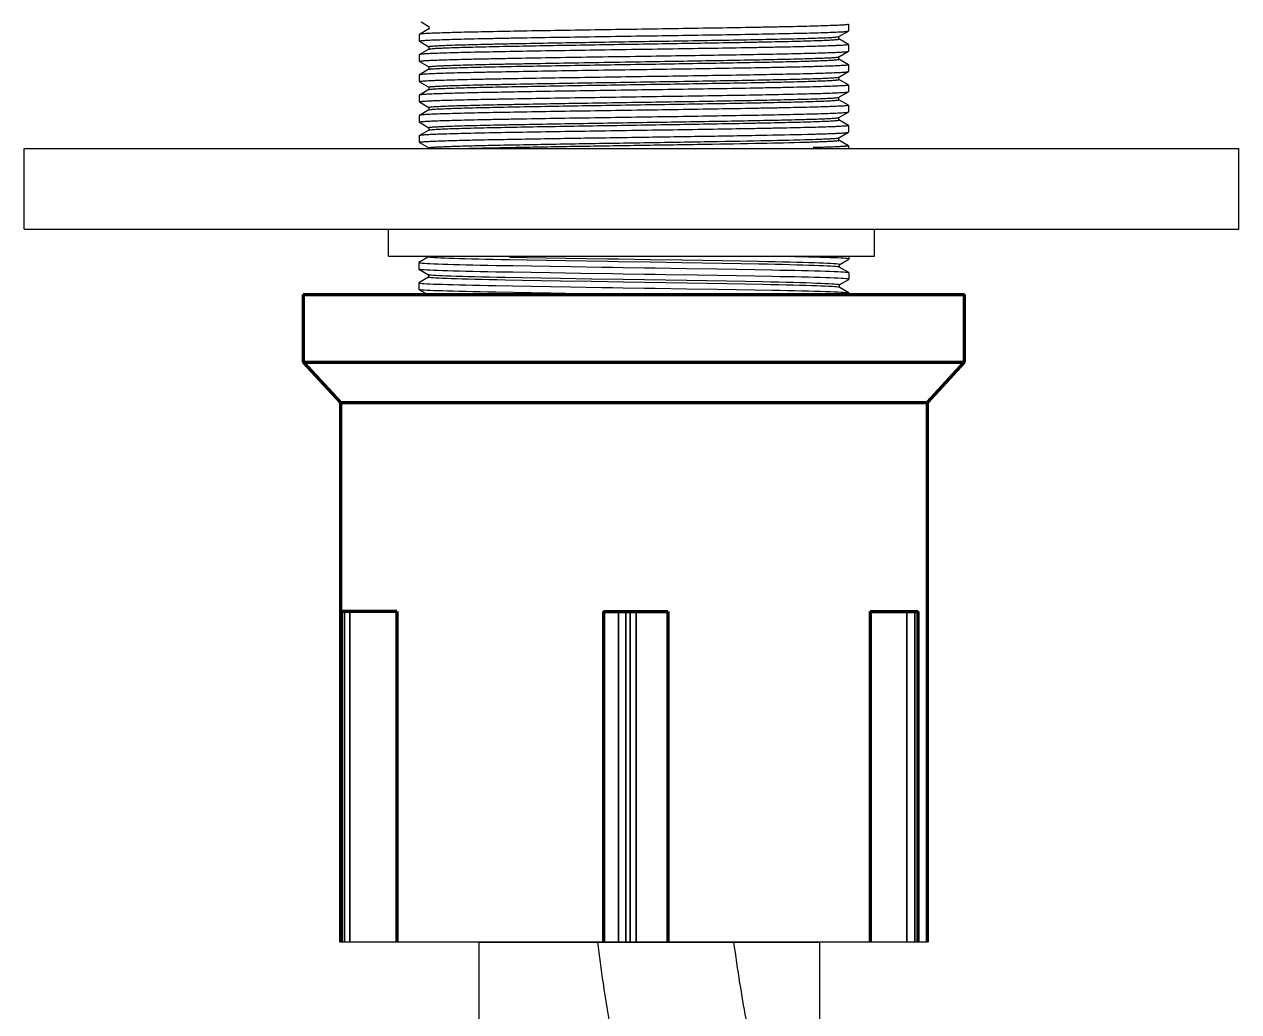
# Model space of a CAD drawing. Header units: millimetres. Extents: x 7392 to 8221, y 1108 to 2280.
# Drawn here: x 7510.7 to 7600.7, y 1387.8 to 1461 of the extents above; entities that cross this region are included whole.
import ezdxf

# ---------------------------------------------------------------- set-up
doc = ezdxf.new("R2010")
doc.units = ezdxf.units.MM
doc.layers.add('02___PRT_ALL_AXES', color=7, linetype='Continuous')

msp = doc.modelspace()

# ---------------------------------------------------------------- linework, layer by layer
at = {"color": 7, "linetype": 'Continuous'}
for p, q in [((7540.689, 1460.7), (7539.978, 1460.29)), ((7540.109, 1461.21), (7540.689, 1460.875)), ((7540.683, 1460.881), (7540.683, 1460.694)), ((7571.785, 1461.034), (7571.785, 1460.541)), ((7539.978, 1460.29), (7539.973, 1460.283)), ((7539.973, 1460.283), (7539.973, 1459.791)), ((7571.06, 1460.12), (7571.069, 1460.124)), ((7571.069, 1460.124), (7571.78, 1460.535)), ((7571.78, 1459.539), (7571.069, 1459.95)), ((7571.075, 1459.943), (7571.075, 1460.131)), ((7571.78, 1460.535), (7571.785, 1460.541)), ((7539.978, 1459.784), (7540.689, 1459.374)), ((7540.689, 1459.199), (7539.978, 1458.789)), ((7540.683, 1459.381), (7540.683, 1459.193)), ((7571.069, 1458.624), (7571.78, 1459.034)), ((7571.78, 1459.034), (7571.785, 1459.04)), ((7571.785, 1459.533), (7571.785, 1459.04)), ((7539.978, 1458.789), (7539.973, 1458.783)), ((7539.973, 1458.783), (7539.973, 1458.29)), ((7539.978, 1458.284), (7540.689, 1457.873)), ((7571.78, 1458.039), (7571.069, 1458.449)), ((7571.075, 1458.443), (7571.075, 1458.63)), ((7571.785, 1458.033), (7571.785, 1457.54)), ((7539.978, 1457.289), (7539.973, 1457.282)), ((7539.973, 1457.282), (7539.973, 1456.789)), ((7540.689, 1457.699), (7539.978, 1457.289)), ((7540.683, 1457.88), (7540.683, 1457.692)), ((7571.069, 1457.123), (7571.78, 1457.534)), ((7571.075, 1456.942), (7571.075, 1457.13)), ((7571.78, 1457.534), (7571.785, 1457.54)), ((7539.978, 1456.783), (7540.689, 1456.373)), ((7540.683, 1456.379), (7540.683, 1456.192)), ((7571.78, 1456.538), (7571.069, 1456.949)), ((7571.785, 1456.532), (7571.785, 1456.039)), ((7539.978, 1455.788), (7539.973, 1455.782)), ((7539.973, 1455.782), (7539.973, 1455.289)), ((7540.689, 1456.198), (7539.978, 1455.788)), ((7571.069, 1455.623), (7571.78, 1456.033)), ((7571.78, 1455.038), (7571.069, 1455.448)), ((7571.075, 1455.442), (7571.075, 1455.629)), ((7571.78, 1456.033), (7571.785, 1456.039)), ((7539.978, 1455.283), (7540.689, 1454.872)), ((7540.689, 1454.698), (7539.978, 1454.287)), ((7540.683, 1454.879), (7540.683, 1454.691)), ((7571.069, 1454.122), (7571.78, 1454.532)), ((7571.78, 1454.532), (7571.785, 1454.539)), ((7571.785, 1455.031), (7571.785, 1454.539)), ((7539.978, 1454.287), (7539.973, 1454.281)), ((7539.973, 1454.281), (7539.973, 1453.788)), ((7539.978, 1453.782), (7540.689, 1453.372)), ((7571.78, 1453.537), (7571.069, 1453.947)), ((7571.075, 1453.941), (7571.075, 1454.129)), ((7571.785, 1453.531), (7571.785, 1453.038)), ((7539.978, 1452.787), (7539.973, 1452.781)), ((7539.973, 1452.781), (7539.973, 1452.288)), ((7540.689, 1453.197), (7539.978, 1452.787)), ((7540.683, 1453.378), (7540.683, 1453.191)), ((7571.069, 1452.621), (7571.78, 1453.032)), ((7571.075, 1452.44), (7571.075, 1452.628)), ((7571.78, 1453.032), (7571.785, 1453.038)), ((7539.978, 1452.281), (7540.689, 1451.871)), ((7540.683, 1451.878), (7540.683, 1451.838)), ((7571.78, 1452.036), (7571.069, 1452.447)), ((7571.785, 1452.03), (7571.785, 1451.838)), ((7540.659, 1443.794), (7539.947, 1443.383)), ((7540.654, 1443.838), (7540.654, 1443.787)), ((7547.97, 1443.73), (7546.658, 1443.755)), ((7549.366, 1443.705), (7547.97, 1443.73)), ((7550.834, 1443.68), (7549.366, 1443.705)), ((7571.099, 1443.217), (7571.811, 1443.628)), ((7571.811, 1443.628), (7571.816, 1443.635)), ((7539.947, 1443.383), (7539.942, 1443.377)), ((7539.947, 1442.877), (7539.942, 1442.883)), ((7539.947, 1442.877), (7540.659, 1442.465)), ((7545.658, 1443.167), (7546.921, 1443.144)), ((7547.97, 1443.542), (7546.658, 1443.567)), ((7546.921, 1443.144), (7548.277, 1443.12)), ((7549.366, 1443.517), (7547.97, 1443.542)), ((7548.277, 1443.12), (7549.707, 1443.096)), ((7550.834, 1443.492), (7549.366, 1443.517)), ((7549.707, 1443.096), (7551.197, 1443.072)), ((7560.956, 1443.518), (7559.435, 1443.543)), ((7560.956, 1443.33), (7559.435, 1443.355)), ((7559.812, 1442.941), (7562.069, 1442.905)), ((7562.423, 1443.493), (7560.956, 1443.518)), ((7562.423, 1443.305), (7560.956, 1443.33)), ((7562.069, 1442.905), (7563.493, 1442.882)), ((7563.818, 1443.468), (7562.423, 1443.493)), ((7563.818, 1443.28), (7562.423, 1443.305)), ((7563.493, 1442.882), (7564.838, 1442.858)), ((7565.127, 1443.443), (7563.818, 1443.468)), ((7565.127, 1443.255), (7563.818, 1443.28)), ((7564.838, 1442.858), (7566.1, 1442.834)), ((7571.099, 1443.042), (7571.051, 1443.056)), ((7571.811, 1442.631), (7571.099, 1443.042)), ((7571.104, 1443.036), (7571.104, 1443.224)), ((7539.947, 1441.879), (7539.942, 1441.873)), ((7540.659, 1442.29), (7539.947, 1441.879)), ((7540.654, 1442.472), (7540.654, 1442.284)), ((7546.914, 1442.65), (7545.653, 1442.674)), ((7547.619, 1442.233), (7546.332, 1442.258)), ((7547.619, 1442.045), (7546.332, 1442.07)), ((7548.269, 1442.626), (7546.914, 1442.65)), ((7548.995, 1442.208), (7547.619, 1442.233)), ((7548.995, 1442.02), (7547.619, 1442.045)), ((7549.699, 1442.602), (7548.269, 1442.626)), ((7550.445, 1442.183), (7548.995, 1442.208)), ((7550.445, 1441.995), (7548.995, 1442.02)), ((7551.952, 1442.566), (7549.699, 1442.602)), ((7552.727, 1442.146), (7550.445, 1442.183)), ((7552.727, 1441.958), (7550.445, 1441.995)), ((7559.803, 1442.034), (7556.672, 1442.084)), ((7559.803, 1441.846), (7556.672, 1441.896)), ((7561.313, 1442.009), (7559.803, 1442.034)), ((7561.313, 1441.821), (7559.803, 1441.846)), ((7562.059, 1442.412), (7560.569, 1442.435)), ((7562.764, 1441.984), (7561.313, 1442.009)), ((7562.764, 1441.796), (7561.313, 1441.821)), ((7563.489, 1442.388), (7562.059, 1442.412)), ((7564.139, 1441.959), (7562.764, 1441.984)), ((7564.844, 1442.364), (7563.489, 1442.388)), ((7565.426, 1441.934), (7564.139, 1441.959)), ((7566.104, 1442.34), (7564.844, 1442.364)), ((7571.099, 1441.714), (7571.811, 1442.125)), ((7571.811, 1442.631), (7571.816, 1442.625)), ((7571.811, 1442.125), (7571.816, 1442.131)), ((7539.947, 1441.373), (7539.942, 1441.379)), ((7539.947, 1441.373), (7540.6, 1440.996)), ((7545.653, 1441.664), (7546.914, 1441.64)), ((7546.919, 1441.146), (7545.657, 1441.17)), ((7546.914, 1441.64), (7548.269, 1441.616)), ((7548.264, 1441.123), (7546.919, 1441.146)), ((7549.688, 1441.099), (7548.264, 1441.123)), ((7548.269, 1441.616), (7549.699, 1441.593)), ((7551.946, 1441.063), (7549.688, 1441.099)), ((7549.699, 1441.593), (7551.188, 1441.569)), ((7559.806, 1441.438), (7562.059, 1441.402)), ((7562.059, 1441.402), (7563.489, 1441.378)), ((7564.139, 1441.771), (7562.764, 1441.796)), ((7563.489, 1441.378), (7564.844, 1441.354)), ((7565.426, 1441.746), (7564.139, 1441.771)), ((7564.844, 1441.354), (7566.104, 1441.331)), ((7571.811, 1441.128), (7571.099, 1441.539)), ((7571.104, 1441.532), (7571.104, 1441.72)), ((7571.811, 1441.128), (7571.816, 1441.121)), ((7544.418, 1350.158), (7544.418, 1392.996)), ((7569.634, 1392.996), (7569.634, 1379.256))]:
    msp.add_line(p, q, dxfattribs=at)
for p, q in [((7510.7, 1451.838), (7600.7, 1451.838)), ((7510.7, 1445.838), (7510.7, 1451.838)), ((7600.7, 1445.838), (7600.7, 1451.838)), ((7510.7, 1445.838), (7600.7, 1445.838)), ((7537.7, 1443.838), (7537.7, 1445.838)), ((7573.7, 1443.838), (7573.7, 1445.838)), ((7537.7, 1443.838), (7573.7, 1443.838)), ((7577.629, 1392.996), (7534.129, 1392.996)), ((7544.418, 1392.996), (7569.634, 1392.996))]:
    msp.add_line(p, q)
at = {"linetype": 'Continuous', "lineweight": 70, "extrusion": (0, 1, 0)}
for p, q in [((7531.379, 1440.996), (7580.379, 1440.996)), ((7531.379, 1440.996), (7531.379, 1435.996)), ((7580.379, 1435.996), (7580.379, 1440.996)), ((7531.379, 1435.996), (7534.129, 1432.996)), ((7531.379, 1435.996), (7580.379, 1435.996)), ((7577.629, 1432.996), (7580.379, 1435.996)), ((7534.129, 1432.996), (7534.129, 1392.996)), ((7534.129, 1432.996), (7577.629, 1432.996)), ((7577.629, 1392.996), (7577.629, 1432.996)), ((7534.19, 1417.496), (7534.27, 1417.496)), ((7534.19, 1417.496), (7534.19, 1392.996)), ((7534.431, 1417.496), (7534.27, 1417.496)), ((7534.834, 1417.496), (7534.431, 1417.496)), ((7538.311, 1417.496), (7534.834, 1417.496)), ((7538.311, 1417.496), (7538.311, 1392.996)), ((7553.632, 1417.496), (7553.632, 1392.996)), ((7553.632, 1417.496), (7554.729, 1417.496)), ((7554.729, 1417.496), (7555.279, 1417.496)), ((7555.279, 1417.496), (7555.6, 1417.496)), ((7555.6, 1417.496), (7556.051, 1417.496)), ((7556.051, 1417.496), (7558.382, 1417.496)), ((7558.382, 1417.496), (7558.382, 1392.996)), ((7573.382, 1417.496), (7576.117, 1417.496)), ((7573.382, 1417.496), (7573.382, 1392.996)), ((7576.117, 1417.496), (7576.705, 1417.496)), ((7576.705, 1417.496), (7576.865, 1417.496)), ((7576.865, 1417.496), (7576.946, 1417.496)), ((7576.946, 1392.996), (7576.946, 1417.496))]:
    msp.add_line(p, q, dxfattribs=at)
at = {"linetype": 'Continuous', "lineweight": 35, "extrusion": (0, 1, 0)}
for p, q in [((7534.27, 1417.496), (7534.27, 1392.996)), ((7534.431, 1417.496), (7534.431, 1392.996)), ((7534.834, 1417.496), (7534.834, 1392.996)), ((7554.729, 1417.496), (7554.729, 1392.996)), ((7555.279, 1417.496), (7555.279, 1392.996)), ((7555.6, 1417.496), (7555.6, 1392.996)), ((7556.051, 1417.496), (7556.051, 1392.996)), ((7576.117, 1417.496), (7576.117, 1392.996)), ((7576.705, 1417.496), (7576.705, 1392.996)), ((7576.865, 1417.496), (7576.865, 1392.996))]:
    msp.add_line(p, q, dxfattribs=at)
at = {"color": 7, "linetype": 'Continuous'}
for points in [[(7546.658, 1443.567), (7546.04, 1443.58), (7545.448, 1443.592), (7544.884, 1443.605), (7544.35, 1443.617), (7543.847, 1443.63), (7543.378, 1443.642), (7542.942, 1443.655), (7542.541, 1443.667), (7542.177, 1443.68), (7541.849, 1443.692), (7541.56, 1443.704), (7541.31, 1443.717), (7541.099, 1443.729), (7540.929, 1443.742), (7540.799, 1443.754), (7540.71, 1443.767), (7540.663, 1443.779), (7540.654, 1443.787)], [(7554.707, 1443.618), (7553.917, 1443.63), (7550.834, 1443.68)], [(7559.435, 1443.543), (7557.086, 1443.581), (7554.707, 1443.618)], [(7571.816, 1443.635), (7571.81, 1443.641), (7571.77, 1443.653), (7571.69, 1443.665), (7571.571, 1443.677), (7571.413, 1443.688), (7571.218, 1443.7), (7570.985, 1443.712), (7570.715, 1443.724), (7570.408, 1443.736), (7570.065, 1443.748), (7569.685, 1443.76), (7569.269, 1443.772), (7568.817, 1443.784), (7568.332, 1443.796), (7567.816, 1443.808), (7567.27, 1443.82), (7566.697, 1443.832), (7566.379, 1443.838)], [(7539.942, 1443.377), (7539.948, 1443.37), (7539.989, 1443.358), (7540.071, 1443.346), (7540.193, 1443.334), (7540.353, 1443.322), (7540.551, 1443.31), (7540.787, 1443.298), (7541.059, 1443.286), (7541.369, 1443.275), (7541.714, 1443.263), (7542.094, 1443.251), (7542.508, 1443.239), (7542.955, 1443.227), (7543.435, 1443.215), (7543.948, 1443.203), (7544.491, 1443.191), (7545.062, 1443.179), (7545.658, 1443.167)], [(7545.653, 1442.674), (7545.059, 1442.685), (7544.488, 1442.697), (7543.945, 1442.709), (7543.43, 1442.721), (7542.944, 1442.733), (7542.491, 1442.746), (7542.072, 1442.758), (7541.689, 1442.77), (7541.343, 1442.782), (7541.034, 1442.794), (7540.764, 1442.806), (7540.532, 1442.817), (7540.338, 1442.829), (7540.182, 1442.841), (7540.064, 1442.853), (7539.986, 1442.865), (7539.947, 1442.877)], [(7554.707, 1443.43), (7553.917, 1443.443), (7550.834, 1443.492)], [(7551.197, 1443.072), (7553.512, 1443.036), (7554.298, 1443.024), (7555.087, 1443.013)], [(7559.435, 1443.355), (7557.086, 1443.393), (7554.707, 1443.43)], [(7555.087, 1443.013), (7556.67, 1442.989), (7557.461, 1442.977), (7559.812, 1442.941)], [(7571.104, 1443.224), (7571.097, 1443.231), (7571.051, 1443.244), (7570.964, 1443.256), (7570.836, 1443.269), (7570.667, 1443.281), (7570.458, 1443.294), (7570.21, 1443.306), (7569.922, 1443.319), (7569.597, 1443.331), (7569.234, 1443.344), (7568.835, 1443.356), (7568.4, 1443.368), (7567.932, 1443.381), (7567.431, 1443.393), (7566.898, 1443.406), (7566.336, 1443.418), (7565.745, 1443.431), (7565.127, 1443.443)], [(7571.051, 1443.056), (7570.964, 1443.068), (7570.836, 1443.081), (7570.667, 1443.093), (7570.458, 1443.106), (7570.21, 1443.118), (7569.922, 1443.131), (7569.597, 1443.143), (7569.234, 1443.156), (7568.835, 1443.168), (7568.4, 1443.181), (7567.932, 1443.193), (7567.431, 1443.205), (7566.898, 1443.218), (7566.336, 1443.23), (7565.745, 1443.243), (7565.127, 1443.255)], [(7566.1, 1442.834), (7566.697, 1442.822), (7567.27, 1442.81), (7567.816, 1442.798), (7568.332, 1442.786), (7568.817, 1442.774), (7569.269, 1442.762), (7569.685, 1442.75), (7570.065, 1442.738), (7570.408, 1442.726), (7570.715, 1442.714), (7570.985, 1442.702), (7571.218, 1442.691), (7571.413, 1442.679), (7571.571, 1442.667), (7571.69, 1442.655), (7571.77, 1442.643), (7571.811, 1442.631)], [(7539.942, 1441.873), (7539.947, 1441.867), (7539.986, 1441.855), (7540.064, 1441.843), (7540.182, 1441.832), (7540.338, 1441.82), (7540.532, 1441.808), (7540.764, 1441.796), (7541.034, 1441.784), (7541.343, 1441.772), (7541.689, 1441.76), (7542.072, 1441.748), (7542.491, 1441.736), (7542.944, 1441.724), (7543.43, 1441.712), (7543.945, 1441.7), (7544.488, 1441.688), (7545.059, 1441.676), (7545.653, 1441.664)], [(7546.332, 1442.07), (7545.727, 1442.083), (7545.15, 1442.095), (7544.601, 1442.108), (7544.084, 1442.12), (7543.598, 1442.133), (7543.146, 1442.145), (7542.728, 1442.158), (7542.346, 1442.17), (7542.001, 1442.183), (7541.694, 1442.195), (7541.425, 1442.207), (7541.195, 1442.22), (7541.005, 1442.232), (7540.856, 1442.245), (7540.748, 1442.257), (7540.68, 1442.27), (7540.654, 1442.282), (7540.654, 1442.284)], [(7546.332, 1442.258), (7545.727, 1442.271), (7545.15, 1442.283), (7544.601, 1442.296), (7544.084, 1442.308), (7543.598, 1442.321), (7543.146, 1442.333), (7542.728, 1442.346), (7542.346, 1442.358), (7542.001, 1442.37), (7541.694, 1442.383), (7541.425, 1442.395), (7541.195, 1442.408), (7541.005, 1442.42), (7540.856, 1442.433), (7540.748, 1442.445), (7540.68, 1442.458), (7540.659, 1442.465)], [(7556.672, 1442.495), (7555.086, 1442.519), (7554.295, 1442.531), (7551.952, 1442.566)], [(7556.672, 1442.084), (7555.086, 1442.109), (7552.727, 1442.146)], [(7556.672, 1441.896), (7555.086, 1441.921), (7552.727, 1441.958)], [(7560.569, 1442.435), (7558.25, 1442.471), (7557.463, 1442.483), (7556.672, 1442.495)], [(7571.104, 1441.72), (7571.104, 1441.722), (7571.078, 1441.734), (7571.011, 1441.747), (7570.902, 1441.759), (7570.753, 1441.772), (7570.563, 1441.784), (7570.333, 1441.797), (7570.064, 1441.809), (7569.757, 1441.822), (7569.412, 1441.834), (7569.03, 1441.847), (7568.612, 1441.859), (7568.16, 1441.871), (7567.674, 1441.884), (7567.157, 1441.896), (7566.608, 1441.909), (7566.031, 1441.921), (7565.426, 1441.934)], [(7571.816, 1442.131), (7571.811, 1442.137), (7571.772, 1442.149), (7571.694, 1442.161), (7571.577, 1442.173), (7571.421, 1442.184), (7571.227, 1442.196), (7570.995, 1442.208), (7570.725, 1442.22), (7570.416, 1442.232), (7570.069, 1442.244), (7569.686, 1442.256), (7569.268, 1442.268), (7568.814, 1442.28), (7568.329, 1442.292), (7567.814, 1442.304), (7567.27, 1442.316), (7566.699, 1442.328), (7566.104, 1442.34)], [(7545.657, 1441.17), (7545.06, 1441.182), (7544.487, 1441.194), (7543.941, 1441.206), (7543.425, 1441.218), (7542.94, 1441.23), (7542.488, 1441.242), (7542.071, 1441.254), (7541.692, 1441.266), (7541.348, 1441.278), (7541.041, 1441.29), (7540.772, 1441.302), (7540.539, 1441.314), (7540.344, 1441.325), (7540.187, 1441.337), (7540.068, 1441.349), (7539.988, 1441.361), (7539.947, 1441.373)], [(7551.188, 1441.569), (7553.508, 1441.533), (7554.295, 1441.521), (7555.086, 1441.509)], [(7556.671, 1440.992), (7555.088, 1441.015), (7554.297, 1441.027), (7551.946, 1441.063)], [(7555.086, 1441.509), (7556.672, 1441.485), (7557.463, 1441.473), (7559.806, 1441.438)], [(7571.099, 1441.539), (7571.078, 1441.546), (7571.011, 1441.559), (7570.902, 1441.571), (7570.753, 1441.584), (7570.563, 1441.596), (7570.333, 1441.609), (7570.064, 1441.621), (7569.757, 1441.634), (7569.412, 1441.646), (7569.03, 1441.659), (7568.612, 1441.671), (7568.16, 1441.684), (7567.674, 1441.696), (7567.157, 1441.709), (7566.608, 1441.721), (7566.031, 1441.733), (7565.426, 1441.746)], [(7566.104, 1441.331), (7566.699, 1441.319), (7567.27, 1441.307), (7567.814, 1441.295), (7568.329, 1441.283), (7568.814, 1441.271), (7569.268, 1441.259), (7569.686, 1441.246), (7570.069, 1441.234), (7570.416, 1441.222), (7570.725, 1441.21), (7570.995, 1441.199), (7571.227, 1441.187), (7571.421, 1441.175), (7571.577, 1441.163), (7571.694, 1441.151), (7571.772, 1441.139), (7571.811, 1441.128)]]:
    msp.add_lwpolyline(points, dxfattribs=at)
msp.add_arc((7540.768, 1455.987), 0.226, 103.89367, 105.6841, dxfattribs=at)
for points, knots in [([(7571.785, 1461.034), (7571.785, 1461.026), (7571.749, 1461.018), (7571.701, 1461.008), (7571.602, 1460.997), (7571.473, 1460.986), (7571.304, 1460.975), (7571.1, 1460.963), (7570.859, 1460.952), (7570.467, 1460.935), (7569.893, 1460.915), (7569.106, 1460.893), (7568.193, 1460.87), (7567.164, 1460.847), (7566.027, 1460.824), (7564.331, 1460.792), (7562.031, 1460.753), (7559.118, 1460.707), (7556.083, 1460.662), (7553.041, 1460.616), (7550.105, 1460.57), (7547.388, 1460.525), (7545.308, 1460.486), (7543.829, 1460.454), (7542.884, 1460.431), (7542.063, 1460.408), (7541.372, 1460.385), (7540.819, 1460.363), (7540.446, 1460.343), (7540.22, 1460.326), (7540.106, 1460.315), (7540.03, 1460.304), (7539.99, 1460.296), (7539.978, 1460.29)], [0, 0, 0, 0, 0.000696, 0.002508, 0.005484, 0.009625, 0.014925, 0.021372, 0.028951, 0.037646, 0.058294, 0.083125, 0.111904, 0.144358, 0.180182, 0.219035, 0.304333, 0.397027, 0.49362, 0.590459, 0.683881, 0.770359, 0.846628, 0.880014, 0.909803, 0.935713, 0.9575, 0.97496, 0.987927, 0.99269, 0.996289, 0.998722, 1, 1, 1, 1]), ([(7540.689, 1460.7), (7540.691, 1460.701), (7540.706, 1460.708), (7540.722, 1460.711), (7540.735, 1460.713)], [0, 0, 0, 0, 0.164248, 1, 1, 1, 1]), ([(7539.973, 1459.791), (7539.973, 1459.798), (7540.009, 1459.806), (7540.057, 1459.817), (7540.156, 1459.827), (7540.285, 1459.839), (7540.454, 1459.85), (7540.658, 1459.861), (7540.899, 1459.873), (7541.291, 1459.889), (7541.865, 1459.909), (7542.652, 1459.932), (7543.565, 1459.955), (7544.594, 1459.978), (7545.731, 1460.001), (7547.427, 1460.033), (7549.727, 1460.072), (7552.64, 1460.117), (7555.675, 1460.163), (7558.717, 1460.208), (7561.653, 1460.254), (7564.37, 1460.299), (7566.45, 1460.338), (7567.929, 1460.371), (7568.874, 1460.394), (7569.695, 1460.416), (7570.386, 1460.439), (7570.94, 1460.462), (7571.313, 1460.481), (7571.538, 1460.498), (7571.652, 1460.509), (7571.728, 1460.521), (7571.768, 1460.528), (7571.78, 1460.535)], [0, 0, 0, 0, 0.000696, 0.002508, 0.005484, 0.009625, 0.014925, 0.021372, 0.028951, 0.037646, 0.058294, 0.083125, 0.111904, 0.144358, 0.180182, 0.219035, 0.304332, 0.397026, 0.493618, 0.590457, 0.683879, 0.770358, 0.846627, 0.880013, 0.909803, 0.935713, 0.9575, 0.97496, 0.987927, 0.99269, 0.996289, 0.998722, 1, 1, 1, 1]), ([(7540.683, 1459.381), (7540.683, 1459.388), (7540.717, 1459.396), (7540.762, 1459.406), (7540.856, 1459.417), (7540.978, 1459.428), (7541.137, 1459.439), (7541.33, 1459.451), (7541.558, 1459.462), (7541.927, 1459.478), (7542.469, 1459.498), (7543.213, 1459.521), (7544.075, 1459.544), (7545.048, 1459.567), (7546.122, 1459.589), (7547.727, 1459.621), (7549.904, 1459.66), (7552.663, 1459.705), (7555.542, 1459.75), (7558.434, 1459.796), (7561.231, 1459.841), (7563.828, 1459.886), (7565.822, 1459.925), (7567.245, 1459.957), (7568.159, 1459.98), (7568.959, 1460.003), (7569.636, 1460.025), (7570.185, 1460.048), (7570.599, 1460.07), (7570.86, 1460.089), (7570.997, 1460.106), (7571.043, 1460.114), (7571.06, 1460.12)], [0, 0, 0, 0, 0.000698, 0.002492, 0.005436, 0.009531, 0.014769, 0.021143, 0.028636, 0.03723, 0.057647, 0.082202, 0.110668, 0.142777, 0.178231, 0.216698, 0.301206, 0.393147, 0.489089, 0.585449, 0.678631, 0.765155, 0.841792, 0.875492, 0.905682, 0.932082, 0.954442, 0.972558, 0.986261, 0.995427, 0.998287, 1, 1, 1, 1]), ([(7540.746, 1459.215), (7540.813, 1459.226), (7540.992, 1459.242), (7541.327, 1459.264), (7541.794, 1459.286), (7542.668, 1459.318), (7544.049, 1459.357), (7546.014, 1459.401), (7548.338, 1459.445), (7550.934, 1459.489), (7553.71, 1459.534), (7556.564, 1459.579), (7559.393, 1459.624), (7562.095, 1459.668), (7564.222, 1459.706), (7565.787, 1459.737), (7566.833, 1459.76), (7567.78, 1459.783), (7568.618, 1459.805), (7569.341, 1459.827), (7569.941, 1459.85), (7570.363, 1459.869), (7570.634, 1459.885), (7570.789, 1459.896), (7570.907, 1459.907), (7570.998, 1459.918), (7571.043, 1459.928), (7571.075, 1459.936), (7571.075, 1459.943)], [0, 0, 0, 0, 0.006651, 0.017751, 0.033213, 0.052897, 0.10419, 0.169777, 0.247285, 0.333908, 0.426507, 0.521727, 0.61612, 0.706267, 0.7889, 0.82645, 0.861027, 0.892319, 0.920038, 0.943937, 0.963798, 0.979442, 0.985638, 0.990732, 0.994711, 0.997573, 0.999319, 1, 1, 1, 1]), ([(7571.785, 1459.533), (7571.785, 1459.526), (7571.749, 1459.518), (7571.701, 1459.507), (7571.602, 1459.497), (7571.473, 1459.485), (7571.304, 1459.474), (7571.1, 1459.462), (7570.859, 1459.451), (7570.468, 1459.435), (7569.893, 1459.415), (7569.106, 1459.392), (7568.193, 1459.369), (7567.164, 1459.346), (7566.028, 1459.323), (7564.331, 1459.291), (7562.031, 1459.252), (7559.118, 1459.207), (7556.084, 1459.161), (7553.041, 1459.115), (7550.106, 1459.07), (7547.389, 1459.024), (7545.308, 1458.985), (7543.829, 1458.953), (7542.885, 1458.93), (7542.063, 1458.907), (7541.372, 1458.885), (7540.819, 1458.862), (7540.446, 1458.843), (7540.22, 1458.825), (7540.106, 1458.815), (7540.03, 1458.803), (7539.99, 1458.796), (7539.978, 1458.789)], [0, 0, 0, 0, 0.000696, 0.002508, 0.005484, 0.009625, 0.014925, 0.021371, 0.02895, 0.037645, 0.058293, 0.083125, 0.111903, 0.144357, 0.18018, 0.219032, 0.304327, 0.39702, 0.493612, 0.590448, 0.68387, 0.770351, 0.846622, 0.880008, 0.909798, 0.93571, 0.957498, 0.974959, 0.987927, 0.992689, 0.996289, 0.998721, 1, 1, 1, 1]), ([(7540.689, 1459.199), (7540.692, 1459.201), (7540.71, 1459.209), (7540.73, 1459.212), (7540.746, 1459.215)], [0, 0, 0, 0, 0.157011, 1, 1, 1, 1]), ([(7556.804, 1458.679), (7557.777, 1458.694), (7559.678, 1458.722), (7562.431, 1458.766), (7564.959, 1458.809), (7566.885, 1458.847), (7568.247, 1458.878), (7569.115, 1458.899), (7569.869, 1458.921), (7570.502, 1458.943), (7571.009, 1458.965), (7571.35, 1458.983), (7571.557, 1458.999), (7571.662, 1459.01), (7571.732, 1459.021), (7571.769, 1459.028), (7571.78, 1459.034)], [0, 0, 0, 0, 0.194768, 0.380693, 0.551402, 0.701002, 0.766244, 0.824349, 0.874814, 0.917205, 0.951161, 0.97639, 0.985667, 0.992692, 0.997461, 1, 1, 1, 1]), ([(7539.973, 1458.29), (7539.973, 1458.298), (7540.012, 1458.306), (7540.064, 1458.317), (7540.173, 1458.328), (7540.314, 1458.34), (7540.499, 1458.352), (7540.722, 1458.364), (7540.985, 1458.376), (7541.412, 1458.393), (7542.038, 1458.414), (7542.894, 1458.438), (7543.886, 1458.462), (7545.001, 1458.486), (7546.229, 1458.51), (7548.054, 1458.543), (7550.514, 1458.584), (7553.605, 1458.631), (7555.727, 1458.663), (7556.804, 1458.679)], [0, 0, 0, 0, 0.001421, 0.005159, 0.011302, 0.019854, 0.030794, 0.044098, 0.059734, 0.07766, 0.120197, 0.17127, 0.230354, 0.296837, 0.37003, 0.449177, 0.622003, 0.808168, 1, 1, 1, 1]), ([(7540.683, 1457.88), (7540.683, 1457.888), (7540.721, 1457.896), (7540.771, 1457.907), (7540.875, 1457.918), (7541.009, 1457.93), (7541.186, 1457.942), (7541.399, 1457.954), (7541.65, 1457.966), (7542.058, 1457.983), (7542.656, 1458.004), (7543.474, 1458.028), (7544.421, 1458.052), (7545.487, 1458.076), (7546.66, 1458.1), (7548.404, 1458.133), (7550.753, 1458.173), (7553.707, 1458.221), (7555.734, 1458.253), (7556.763, 1458.269)], [0, 0, 0, 0, 0.001437, 0.005182, 0.01133, 0.019882, 0.030825, 0.044131, 0.059766, 0.077694, 0.120229, 0.171303, 0.230385, 0.296865, 0.370057, 0.449201, 0.622021, 0.808175, 1, 1, 1, 1]), ([(7540.689, 1457.699), (7540.701, 1457.706), (7540.741, 1457.713), (7540.818, 1457.725), (7540.934, 1457.736), (7541.162, 1457.754), (7541.539, 1457.774), (7542.098, 1457.797), (7542.795, 1457.82), (7543.622, 1457.844), (7544.573, 1457.868), (7546.057, 1457.901), (7548.138, 1457.941), (7550.847, 1457.987), (7553.756, 1458.034), (7555.751, 1458.066), (7556.763, 1458.081)], [0, 0, 0, 0, 0.002579, 0.007467, 0.014681, 0.024217, 0.050163, 0.085057, 0.128553, 0.180222, 0.239544, 0.305927, 0.45716, 0.627881, 0.811261, 1, 1, 1, 1]), ([(7556.763, 1458.269), (7557.691, 1458.284), (7559.506, 1458.312), (7562.135, 1458.356), (7564.549, 1458.399), (7566.387, 1458.437), (7567.689, 1458.467), (7568.518, 1458.489), (7569.238, 1458.511), (7569.844, 1458.533), (7570.329, 1458.554), (7570.656, 1458.573), (7570.854, 1458.589), (7570.955, 1458.599), (7571.023, 1458.61), (7571.059, 1458.618), (7571.069, 1458.624)], [0, 0, 0, 0, 0.194617, 0.380409, 0.551017, 0.700566, 0.765805, 0.823921, 0.874412, 0.916848, 0.950863, 0.976173, 0.985494, 0.992573, 0.9974, 1, 1, 1, 1]), ([(7556.763, 1458.081), (7557.708, 1458.096), (7559.554, 1458.126), (7562.225, 1458.17), (7564.325, 1458.208), (7565.869, 1458.239), (7566.899, 1458.261), (7567.832, 1458.283), (7568.657, 1458.306), (7569.368, 1458.328), (7569.959, 1458.35), (7570.374, 1458.369), (7570.641, 1458.385), (7570.794, 1458.396), (7570.91, 1458.407), (7570.999, 1458.418), (7571.043, 1458.427), (7571.075, 1458.436), (7571.075, 1458.443)], [0, 0, 0, 0, 0.198008, 0.386747, 0.559517, 0.637956, 0.710149, 0.775451, 0.833283, 0.883123, 0.924534, 0.957147, 0.970062, 0.980677, 0.988973, 0.994939, 0.998577, 1, 1, 1, 1]), ([(7571.785, 1458.033), (7571.785, 1458.026), (7571.752, 1458.017), (7571.706, 1458.007), (7571.613, 1457.997), (7571.491, 1457.986), (7571.331, 1457.975), (7571.139, 1457.964), (7570.911, 1457.953), (7570.542, 1457.937), (7569.999, 1457.918), (7569.254, 1457.895), (7568.39, 1457.873), (7567.414, 1457.851), (7566.335, 1457.828), (7564.72, 1457.798), (7562.521, 1457.76), (7559.726, 1457.715), (7557.793, 1457.686), (7556.804, 1457.671)], [0, 0, 0, 0, 0.001405, 0.005037, 0.010996, 0.01929, 0.029905, 0.042818, 0.058005, 0.075432, 0.116842, 0.166686, 0.224518, 0.289821, 0.362017, 0.44046, 0.613239, 0.801985, 1, 1, 1, 1]), ([(7539.973, 1456.789), (7539.973, 1456.797), (7540.009, 1456.805), (7540.057, 1456.815), (7540.156, 1456.826), (7540.285, 1456.837), (7540.454, 1456.849), (7540.659, 1456.86), (7540.899, 1456.872), (7541.291, 1456.888), (7541.865, 1456.908), (7542.652, 1456.931), (7543.565, 1456.954), (7544.595, 1456.977), (7545.731, 1457), (7547.428, 1457.031), (7549.728, 1457.07), (7552.64, 1457.116), (7555.675, 1457.162), (7558.718, 1457.207), (7561.653, 1457.253), (7564.37, 1457.298), (7566.45, 1457.337), (7567.929, 1457.369), (7568.874, 1457.392), (7569.695, 1457.415), (7570.386, 1457.438), (7570.94, 1457.461), (7571.313, 1457.48), (7571.538, 1457.497), (7571.652, 1457.508), (7571.728, 1457.519), (7571.768, 1457.527), (7571.78, 1457.534)], [0, 0, 0, 0, 0.000696, 0.002508, 0.005484, 0.009626, 0.014926, 0.021372, 0.028952, 0.037647, 0.058296, 0.083128, 0.111907, 0.144361, 0.180186, 0.219039, 0.304338, 0.397032, 0.493624, 0.590462, 0.683883, 0.770361, 0.846629, 0.880014, 0.909803, 0.935713, 0.957501, 0.97496, 0.987927, 0.99269, 0.996289, 0.998722, 1, 1, 1, 1]), ([(7556.804, 1457.671), (7555.744, 1457.655), (7553.655, 1457.624), (7550.607, 1457.577), (7547.771, 1457.531), (7545.591, 1457.49), (7544.037, 1457.457), (7543.043, 1457.434), (7542.176, 1457.41), (7541.448, 1457.387), (7540.93, 1457.366), (7540.59, 1457.349), (7540.392, 1457.338), (7540.233, 1457.326), (7540.112, 1457.315), (7540.032, 1457.303), (7539.991, 1457.296), (7539.978, 1457.289)], [0, 0, 0, 0, 0.188878, 0.372385, 0.543202, 0.694485, 0.760875, 0.820188, 0.87183, 0.915287, 0.950122, 0.964196, 0.975991, 0.985484, 0.99265, 0.997481, 1, 1, 1, 1]), ([(7540.683, 1456.379), (7540.683, 1456.386), (7540.716, 1456.395), (7540.761, 1456.405), (7540.852, 1456.415), (7540.971, 1456.426), (7541.127, 1456.438), (7541.401, 1456.454), (7541.825, 1456.473), (7542.43, 1456.496), (7543.157, 1456.518), (7544.001, 1456.541), (7544.954, 1456.563), (7546.006, 1456.586), (7547.58, 1456.617), (7549.719, 1456.655), (7552.435, 1456.7), (7555.276, 1456.745), (7558.139, 1456.79), (7560.92, 1456.835), (7563.517, 1456.879), (7565.835, 1456.924), (7567.553, 1456.963), (7568.725, 1456.995), (7569.434, 1457.017), (7570.018, 1457.039), (7570.473, 1457.061), (7570.795, 1457.083), (7570.965, 1457.098), (7571.026, 1457.11)], [0, 0, 0, 0, 0.000686, 0.002443, 0.005323, 0.009329, 0.014457, 0.020693, 0.03644, 0.056428, 0.080479, 0.108371, 0.13985, 0.17463, 0.212392, 0.295459, 0.38602, 0.480772, 0.576258, 0.668993, 0.755595, 0.832903, 0.8981, 0.925394, 0.948808, 0.968129, 0.983183, 0.993835, 1, 1, 1, 1]), ([(7571.026, 1457.11), (7571.031, 1457.111), (7571.046, 1457.115), (7571.061, 1457.118), (7571.069, 1457.123)], [0, 0, 0, 0, 0.335609, 1, 1, 1, 1]), ([(7571.785, 1456.532), (7571.785, 1456.525), (7571.749, 1456.517), (7571.701, 1456.506), (7571.602, 1456.495), (7571.473, 1456.484), (7571.304, 1456.473), (7571.1, 1456.461), (7570.859, 1456.45), (7570.467, 1456.434), (7569.893, 1456.414), (7569.106, 1456.391), (7568.193, 1456.368), (7567.164, 1456.345), (7566.027, 1456.322), (7564.331, 1456.29), (7562.031, 1456.251), (7559.118, 1456.206), (7556.083, 1456.16), (7553.041, 1456.114), (7550.105, 1456.069), (7547.388, 1456.023), (7545.308, 1455.984), (7543.829, 1455.952), (7542.884, 1455.929), (7542.063, 1455.906), (7541.372, 1455.883), (7540.819, 1455.861), (7540.446, 1455.841), (7540.22, 1455.824), (7540.106, 1455.814), (7540.03, 1455.802), (7539.99, 1455.795), (7539.978, 1455.788)], [0, 0, 0, 0, 0.000696, 0.002508, 0.005484, 0.009626, 0.014926, 0.021372, 0.028951, 0.037646, 0.058295, 0.083126, 0.111905, 0.144359, 0.180184, 0.219037, 0.304335, 0.39703, 0.493622, 0.590461, 0.683883, 0.77036, 0.846629, 0.880014, 0.909803, 0.935713, 0.957501, 0.97496, 0.987927, 0.99269, 0.996289, 0.998722, 1, 1, 1, 1]), ([(7540.714, 1456.207), (7540.767, 1456.22), (7540.922, 1456.234), (7541.222, 1456.258), (7541.658, 1456.278), (7542.226, 1456.301), (7542.919, 1456.324), (7544.077, 1456.356), (7545.782, 1456.395), (7548.091, 1456.439), (7550.688, 1456.484), (7553.477, 1456.529), (7556.354, 1456.574), (7559.214, 1456.619), (7561.95, 1456.664), (7564.108, 1456.703), (7565.697, 1456.734), (7566.759, 1456.757), (7567.721, 1456.78), (7568.574, 1456.803), (7569.309, 1456.825), (7569.846, 1456.845), (7570.211, 1456.861), (7570.435, 1456.872), (7570.626, 1456.884), (7570.784, 1456.895), (7570.904, 1456.906), (7570.997, 1456.917), (7571.042, 1456.927), (7571.075, 1456.935), (7571.075, 1456.942)], [0, 0, 0, 0, 0.005401, 0.015345, 0.029755, 0.048502, 0.071415, 0.098282, 0.162859, 0.23985, 0.326417, 0.419366, 0.515269, 0.610588, 0.701807, 0.785559, 0.823657, 0.858758, 0.890537, 0.918702, 0.942992, 0.963184, 0.971684, 0.979093, 0.985394, 0.990575, 0.994624, 0.997534, 0.999308, 1, 1, 1, 1]), ([(7539.973, 1455.289), (7539.973, 1455.296), (7540.009, 1455.304), (7540.057, 1455.315), (7540.156, 1455.325), (7540.285, 1455.337), (7540.454, 1455.348), (7540.658, 1455.36), (7540.899, 1455.371), (7541.291, 1455.387), (7541.865, 1455.407), (7542.652, 1455.43), (7543.565, 1455.453), (7544.594, 1455.476), (7545.731, 1455.499), (7547.427, 1455.531), (7549.727, 1455.57), (7552.64, 1455.615), (7555.675, 1455.661), (7558.717, 1455.707), (7561.652, 1455.752), (7564.37, 1455.798), (7566.45, 1455.837), (7567.929, 1455.869), (7568.874, 1455.892), (7569.695, 1455.915), (7570.386, 1455.937), (7570.94, 1455.96), (7571.313, 1455.98), (7571.538, 1455.997), (7571.652, 1456.007), (7571.728, 1456.019), (7571.768, 1456.026), (7571.78, 1456.033)], [0, 0, 0, 0, 0.000696, 0.002508, 0.005484, 0.009625, 0.014925, 0.021371, 0.02895, 0.037645, 0.058293, 0.083125, 0.111904, 0.144357, 0.18018, 0.219032, 0.304327, 0.397021, 0.493613, 0.590449, 0.683871, 0.770352, 0.846622, 0.880008, 0.909798, 0.935709, 0.957498, 0.974959, 0.987927, 0.992689, 0.996289, 0.998721, 1, 1, 1, 1]), ([(7540.683, 1454.879), (7540.683, 1454.886), (7540.716, 1454.894), (7540.761, 1454.904), (7540.853, 1454.915), (7540.973, 1454.926), (7541.13, 1454.937), (7541.405, 1454.953), (7541.831, 1454.973), (7542.439, 1454.995), (7543.171, 1455.018), (7544.019, 1455.041), (7544.976, 1455.063), (7546.034, 1455.086), (7547.616, 1455.117), (7549.764, 1455.156), (7552.49, 1455.201), (7555.341, 1455.246), (7558.211, 1455.291), (7560.996, 1455.335), (7563.593, 1455.38), (7565.907, 1455.425), (7567.618, 1455.464), (7568.783, 1455.496), (7569.484, 1455.518), (7570.06, 1455.541), (7570.505, 1455.562), (7570.816, 1455.584), (7570.979, 1455.599), (7571.036, 1455.612)], [0, 0, 0, 0, 0.000688, 0.002454, 0.005349, 0.009378, 0.014531, 0.0208, 0.036629, 0.05672, 0.080891, 0.108921, 0.140551, 0.175493, 0.213424, 0.296836, 0.387728, 0.482766, 0.578462, 0.671306, 0.75789, 0.83504, 0.899924, 0.927003, 0.950165, 0.969197, 0.983925, 0.994221, 1, 1, 1, 1]), ([(7540.715, 1454.707), (7540.768, 1454.72), (7540.925, 1454.734), (7541.226, 1454.757), (7541.663, 1454.778), (7542.232, 1454.801), (7542.926, 1454.823), (7544.085, 1454.855), (7545.791, 1454.894), (7548.101, 1454.939), (7550.698, 1454.984), (7553.486, 1455.029), (7556.362, 1455.074), (7559.221, 1455.119), (7561.956, 1455.164), (7564.112, 1455.202), (7565.7, 1455.234), (7566.762, 1455.257), (7567.724, 1455.279), (7568.576, 1455.302), (7569.311, 1455.325), (7569.846, 1455.344), (7570.211, 1455.36), (7570.436, 1455.372), (7570.626, 1455.383), (7570.784, 1455.394), (7570.904, 1455.405), (7570.997, 1455.416), (7571.042, 1455.426), (7571.075, 1455.435), (7571.075, 1455.442)], [0, 0, 0, 0, 0.005449, 0.015437, 0.029888, 0.048671, 0.071616, 0.098511, 0.163126, 0.240137, 0.326706, 0.419642, 0.515519, 0.610803, 0.70198, 0.785689, 0.823765, 0.858845, 0.890606, 0.918753, 0.943029, 0.963208, 0.971702, 0.979106, 0.985403, 0.990581, 0.994627, 0.997535, 0.999309, 1, 1, 1, 1]), ([(7571.036, 1455.612), (7571.04, 1455.613), (7571.051, 1455.616), (7571.063, 1455.619), (7571.069, 1455.623)], [0, 0, 0, 0, 0.326983, 1, 1, 1, 1]), ([(7539.973, 1453.788), (7539.973, 1453.796), (7540.009, 1453.804), (7540.057, 1453.814), (7540.156, 1453.825), (7540.285, 1453.836), (7540.454, 1453.848), (7540.659, 1453.859), (7540.899, 1453.87), (7541.291, 1453.887), (7541.865, 1453.907), (7542.653, 1453.929), (7543.565, 1453.952), (7544.595, 1453.975), (7545.731, 1453.998), (7547.428, 1454.03), (7549.728, 1454.069), (7552.64, 1454.115), (7555.675, 1454.16), (7558.718, 1454.206), (7561.653, 1454.252), (7564.37, 1454.297), (7566.45, 1454.336), (7567.929, 1454.368), (7568.874, 1454.391), (7569.695, 1454.414), (7570.386, 1454.437), (7570.94, 1454.459), (7571.313, 1454.479), (7571.538, 1454.496), (7571.652, 1454.507), (7571.728, 1454.518), (7571.768, 1454.526), (7571.78, 1454.532)], [0, 0, 0, 0, 0.000696, 0.002508, 0.005484, 0.009626, 0.014926, 0.021372, 0.028952, 0.037647, 0.058297, 0.083129, 0.111908, 0.144363, 0.180187, 0.21904, 0.304339, 0.397034, 0.493624, 0.590461, 0.683883, 0.770361, 0.846628, 0.880013, 0.909803, 0.935713, 0.9575, 0.97496, 0.987928, 0.99269, 0.996289, 0.998722, 1, 1, 1, 1]), ([(7571.785, 1455.031), (7571.785, 1455.024), (7571.749, 1455.016), (7571.701, 1455.005), (7571.602, 1454.995), (7571.473, 1454.984), (7571.304, 1454.972), (7571.1, 1454.961), (7570.859, 1454.949), (7570.468, 1454.933), (7569.893, 1454.913), (7569.106, 1454.89), (7568.193, 1454.867), (7567.164, 1454.844), (7566.028, 1454.821), (7564.331, 1454.789), (7562.031, 1454.751), (7559.118, 1454.705), (7556.084, 1454.659), (7553.041, 1454.614), (7550.106, 1454.568), (7547.388, 1454.523), (7545.308, 1454.484), (7543.829, 1454.451), (7542.884, 1454.428), (7542.063, 1454.406), (7541.372, 1454.383), (7540.819, 1454.36), (7540.446, 1454.341), (7540.22, 1454.324), (7540.106, 1454.313), (7540.03, 1454.301), (7539.99, 1454.294), (7539.978, 1454.287)], [0, 0, 0, 0, 0.000696, 0.002508, 0.005484, 0.009625, 0.014925, 0.021371, 0.02895, 0.037645, 0.058293, 0.083124, 0.111903, 0.144357, 0.18018, 0.219032, 0.304327, 0.39702, 0.493612, 0.59045, 0.683872, 0.770353, 0.846624, 0.88001, 0.9098, 0.93571, 0.957498, 0.974959, 0.987927, 0.992689, 0.996289, 0.998721, 1, 1, 1, 1]), ([(7540.689, 1454.698), (7540.69, 1454.699), (7540.699, 1454.702), (7540.707, 1454.705), (7540.715, 1454.707)], [0, 0, 0, 0, 0.183184, 1, 1, 1, 1]), ([(7571.785, 1453.531), (7571.785, 1453.523), (7571.749, 1453.515), (7571.701, 1453.505), (7571.602, 1453.494), (7571.473, 1453.483), (7571.304, 1453.472), (7571.1, 1453.46), (7570.859, 1453.449), (7570.467, 1453.432), (7569.893, 1453.413), (7569.106, 1453.39), (7568.193, 1453.367), (7567.164, 1453.344), (7566.027, 1453.321), (7564.331, 1453.289), (7562.031, 1453.25), (7559.118, 1453.204), (7556.083, 1453.159), (7553.041, 1453.113), (7550.105, 1453.068), (7547.388, 1453.022), (7545.308, 1452.983), (7543.829, 1452.951), (7542.884, 1452.928), (7542.063, 1452.905), (7541.372, 1452.882), (7540.819, 1452.86), (7540.446, 1452.84), (7540.22, 1452.823), (7540.106, 1452.812), (7540.03, 1452.801), (7539.99, 1452.794), (7539.978, 1452.787)], [0, 0, 0, 0, 0.000696, 0.002508, 0.005484, 0.009625, 0.014926, 0.021372, 0.028951, 0.037646, 0.058296, 0.083128, 0.111907, 0.144361, 0.180184, 0.219036, 0.304334, 0.397028, 0.493618, 0.590454, 0.683876, 0.770356, 0.846624, 0.88001, 0.909799, 0.93571, 0.957499, 0.974959, 0.987927, 0.99269, 0.996289, 0.998722, 1, 1, 1, 1]), ([(7540.683, 1453.378), (7540.683, 1453.385), (7540.716, 1453.394), (7540.762, 1453.404), (7540.854, 1453.414), (7540.974, 1453.426), (7541.132, 1453.437), (7541.323, 1453.448), (7541.548, 1453.459), (7541.913, 1453.476), (7542.449, 1453.495), (7543.184, 1453.518), (7544.037, 1453.54), (7544.999, 1453.563), (7546.062, 1453.586), (7547.651, 1453.617), (7549.809, 1453.656), (7552.546, 1453.701), (7555.405, 1453.746), (7558.283, 1453.791), (7561.071, 1453.836), (7563.668, 1453.881), (7565.978, 1453.926), (7567.683, 1453.965), (7568.84, 1453.997), (7569.534, 1454.019), (7570.101, 1454.042), (7570.537, 1454.063), (7570.836, 1454.086), (7570.992, 1454.1), (7571.045, 1454.113)], [0, 0, 0, 0, 0.000691, 0.002466, 0.005377, 0.009426, 0.014606, 0.020909, 0.028319, 0.03682, 0.057015, 0.081308, 0.109476, 0.141259, 0.176363, 0.214464, 0.298225, 0.389451, 0.484777, 0.580685, 0.673637, 0.760204, 0.837191, 0.901759, 0.928622, 0.951529, 0.97027, 0.984672, 0.994607, 1, 1, 1, 1]), ([(7540.724, 1453.208), (7540.781, 1453.221), (7540.945, 1453.236), (7541.257, 1453.258), (7541.704, 1453.279), (7542.281, 1453.302), (7542.983, 1453.324), (7544.15, 1453.356), (7545.862, 1453.395), (7548.176, 1453.44), (7550.773, 1453.484), (7553.558, 1453.529), (7556.427, 1453.574), (7559.276, 1453.619), (7562.001, 1453.664), (7564.147, 1453.703), (7565.728, 1453.734), (7566.785, 1453.757), (7567.742, 1453.779), (7568.589, 1453.802), (7569.32, 1453.824), (7569.928, 1453.847), (7570.354, 1453.866), (7570.629, 1453.883), (7570.786, 1453.894), (7570.905, 1453.905), (7570.997, 1453.916), (7571.042, 1453.925), (7571.075, 1453.934), (7571.075, 1453.941)], [0, 0, 0, 0, 0.005837, 0.016184, 0.030961, 0.050036, 0.073234, 0.100346, 0.165276, 0.242448, 0.329036, 0.421863, 0.517529, 0.612524, 0.703368, 0.786729, 0.824635, 0.859552, 0.891161, 0.91917, 0.943323, 0.9634, 0.979215, 0.98548, 0.99063, 0.994654, 0.997548, 0.999313, 1, 1, 1, 1]), ([(7571.045, 1454.113), (7571.047, 1454.114), (7571.056, 1454.116), (7571.064, 1454.119), (7571.069, 1454.122)], [0, 0, 0, 0, 0.316968, 1, 1, 1, 1]), ([(7539.973, 1452.288), (7539.973, 1452.293), (7539.996, 1452.301), (7540.03, 1452.309), (7540.096, 1452.318), (7540.184, 1452.327), (7540.298, 1452.336), (7540.499, 1452.35), (7540.812, 1452.366), (7541.259, 1452.385), (7541.8, 1452.404), (7542.431, 1452.423), (7543.147, 1452.442), (7543.946, 1452.461), (7545.157, 1452.487), (7546.833, 1452.519), (7549.007, 1452.557), (7551.356, 1452.594), (7553.82, 1452.632), (7556.338, 1452.67), (7558.843, 1452.707), (7561.978, 1452.756), (7565.411, 1452.814), (7568.027, 1452.868), (7569.168, 1452.899)], [0, 0, 0, 0, 0.000545, 0.001891, 0.00409, 0.007146, 0.011059, 0.015823, 0.027875, 0.043231, 0.061791, 0.083439, 0.108037, 0.135428, 0.165437, 0.232527, 0.307594, 0.388719, 0.473835, 0.560769, 0.647297, 0.731209, 0.882747, 1, 1, 1, 1]), ([(7540.689, 1453.197), (7540.691, 1453.198), (7540.702, 1453.203), (7540.714, 1453.206), (7540.724, 1453.208)], [0, 0, 0, 0, 0.173368, 1, 1, 1, 1]), ([(7568.575, 1452.489), (7568.919, 1452.499), (7569.403, 1452.514), (7570.003, 1452.537), (7570.353, 1452.553), (7570.633, 1452.57), (7570.844, 1452.584), (7570.979, 1452.602), (7571.05, 1452.61), (7571.069, 1452.621)], [0, 0, 0, 0, 0.413101, 0.580623, 0.720938, 0.833429, 0.917601, 0.973127, 1, 1, 1, 1]), ([(7569.168, 1452.899), (7569.529, 1452.909), (7570.036, 1452.924), (7570.666, 1452.947), (7571.032, 1452.963), (7571.325, 1452.98), (7571.545, 1452.994), (7571.686, 1453.013), (7571.76, 1453.02), (7571.78, 1453.032)], [0, 0, 0, 0, 0.413867, 0.581568, 0.721958, 0.8344, 0.918401, 0.973591, 1, 1, 1, 1]), ([(7540.683, 1451.878), (7540.683, 1451.883), (7540.705, 1451.891), (7540.738, 1451.898), (7540.801, 1451.908), (7540.885, 1451.917), (7540.994, 1451.926), (7541.186, 1451.94), (7541.485, 1451.956), (7541.912, 1451.975), (7542.429, 1451.994), (7543.031, 1452.013), (7543.716, 1452.031), (7544.479, 1452.05), (7545.636, 1452.077), (7547.237, 1452.109), (7549.314, 1452.147), (7551.558, 1452.184), (7553.912, 1452.222), (7556.317, 1452.26), (7558.711, 1452.297), (7561.705, 1452.346), (7564.985, 1452.404), (7567.485, 1452.458), (7568.575, 1452.489)], [0, 0, 0, 0, 0.000554, 0.001904, 0.004105, 0.007163, 0.011077, 0.015842, 0.027896, 0.043252, 0.061813, 0.083462, 0.10806, 0.135452, 0.16546, 0.232549, 0.307614, 0.388739, 0.473853, 0.560783, 0.647307, 0.731218, 0.882749, 1, 1, 1, 1]), ([(7543.515, 1451.838), (7543.636, 1451.841), (7544.297, 1451.859), (7545.584, 1451.888), (7547.447, 1451.925), (7549.521, 1451.963), (7551.754, 1452), (7554.09, 1452.037), (7557.242, 1452.087), (7560.998, 1452.146), (7565.031, 1452.217), (7567.498, 1452.271), (7568.575, 1452.301)], [0.101507, 0.101507, 0.101507, 0.101507, 0.1145266, 0.17259, 0.2399562, 0.314942, 0.3956735, 0.4801326, 0.5662085, 0.7346169, 0.8841662, 1, 1, 1, 1]), ([(7568.575, 1452.301), (7568.766, 1452.307), (7569.125, 1452.318), (7569.627, 1452.335), (7570.056, 1452.352), (7570.411, 1452.369), (7570.689, 1452.386), (7570.872, 1452.4), (7570.978, 1452.413), (7571.03, 1452.421), (7571.057, 1452.428), (7571.075, 1452.436), (7571.075, 1452.44)], [0, 0, 0, 0, 0.228513, 0.42926, 0.600949, 0.742693, 0.853797, 0.933743, 0.961922, 0.982212, 0.994705, 1, 1, 1, 1]), ([(7571.785, 1452.03), (7571.785, 1452.026), (7571.767, 1452.018), (7571.738, 1452.011), (7571.683, 1452.003), (7571.611, 1451.995), (7571.516, 1451.986), (7571.35, 1451.974), (7571.09, 1451.959), (7570.719, 1451.942), (7570.27, 1451.925), (7569.744, 1451.908), (7569.368, 1451.897), (7569.168, 1451.891)], [0, 0, 0, 0, 0.005197, 0.017658, 0.037928, 0.066085, 0.102135, 0.146036, 0.257158, 0.398926, 0.570629, 0.771409, 1, 1, 1, 1]), ([(7553.177, 1392.996), (7553.305, 1391.983), (7553.443, 1390.971), (7553.592, 1389.96), (7553.946, 1387.56), (7554.774, 1382.776), (7556.571, 1375.718), (7558.814, 1370.052), (7561.283, 1365.866), (7563.524, 1362.986), (7566.168, 1360.466), (7569.175, 1358.392), (7572.462, 1356.803), (7577.084, 1355.298), (7583.11, 1354.385), (7587.96, 1354.246), (7590.386, 1354.246)], [-0.052677, -0.052677, -0.052677, -0.052677, 0, 0, 0, 0.125042, 0.250057, 0.374998, 0.437516, 0.500026, 0.56253, 0.625033, 0.687538, 0.75005, 0.874978, 1, 1, 1, 1]), ([(7563.267, 1392.996), (7563.403, 1391.982), (7563.552, 1390.97), (7563.713, 1389.959), (7563.992, 1388.211), (7564.626, 1384.725), (7565.914, 1379.569), (7567.429, 1375.392), (7569.086, 1372.256), (7570.625, 1370.08), (7572.522, 1368.199), (7574.763, 1366.744), (7577.229, 1365.728), (7580.662, 1364.837), (7585.075, 1364.332), (7588.615, 1364.25), (7590.386, 1364.25)], [-0.072263, -0.072263, -0.072263, -0.072263, 0, 0, 0, 0.125036, 0.250061, 0.375032, 0.437551, 0.500054, 0.56253, 0.625, 0.687492, 0.750004, 0.874973, 1, 1, 1, 1])]:
    msp.add_open_spline(points, degree=3, knots=knots, dxfattribs=at)
msp.add_open_spline([(7540.689, 1456.198), (7540.694, 1456.202), (7540.701, 1456.203), (7540.707, 1456.205)], degree=3, dxfattribs=at)
at = {"layer": '02___PRT_ALL_AXES', "color": 7, "linetype": 'Continuous'}
for p, q in [((7571.816, 1443.838), (7571.816, 1443.635)), ((7539.942, 1443.377), (7539.942, 1442.883)), ((7539.942, 1441.873), (7539.942, 1441.379)), ((7571.816, 1442.625), (7571.816, 1442.131)), ((7571.816, 1441.121), (7571.816, 1440.996))]:
    msp.add_line(p, q, dxfattribs=at)

doc.saveas('drawing.dxf')
